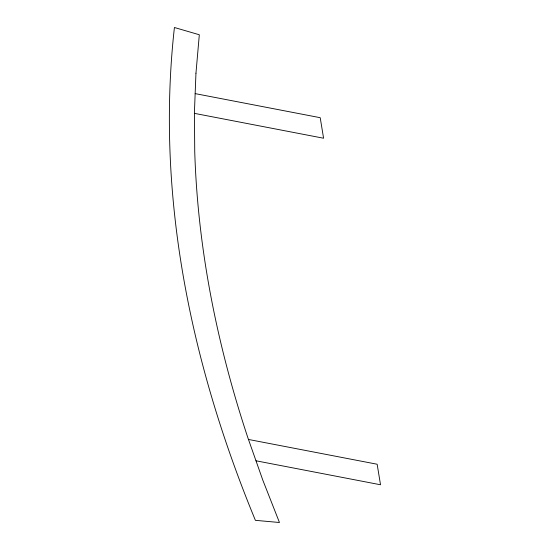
<?xml version="1.0" encoding="UTF-8"?>
<svg xmlns="http://www.w3.org/2000/svg" width="550" height="550" viewBox="0 0 550 550"><rect width="100%" height="100%" fill="white"/><g stroke="black" fill="none" stroke-linecap="round" stroke-linejoin="round"><path stroke-width="0.82" d="M195.161 93.617L320.21 117.693L323.586 138.229L194.439 113.362M248.462 439.457L377.149 464.234L380.524 484.77L255.984 460.79M195.958 73.198L194.432 112.138L194.734 151.546A2497.653 1356.664 20.5 0 0 247.995 438.13L262.838 480.219L279.462 522.5L255.399 520.334A2523.764 1370.841 20.5 0 1 174.419 27.5L199.32 34.76L195.958 73.198"/></g></svg>
